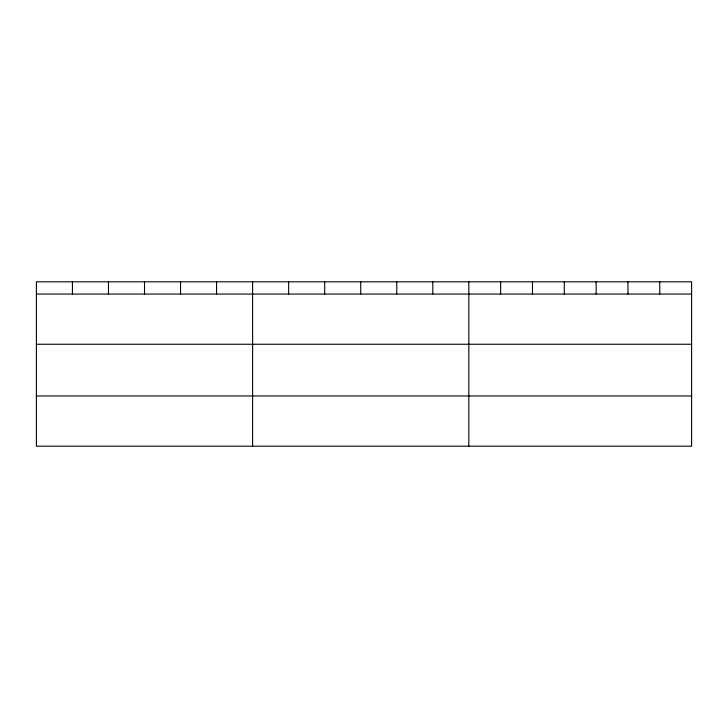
<?xml version="1.0" encoding="UTF-8"?>
<svg xmlns="http://www.w3.org/2000/svg" width="728" height="728" viewBox="0 0 728 728"><rect width="100%" height="100%" fill="white"/><g stroke="black" fill="none" stroke-linecap="round" stroke-linejoin="round"><path stroke-width="1.09" d="M691.6 344.253L691.6 281.818L36.4 281.818L36.4 446.182L691.6 446.182L691.6 344.253L36.4 344.253M36.4 294.048L691.6 294.048M36.4 395.977L691.6 395.977M659.777 281.818L659.777 294.048M627.955 281.818L627.955 294.048M596.132 281.818L596.132 294.048M564.3 281.818L564.3 294.048M532.477 281.818L532.477 294.048M500.655 281.818L500.655 294.048M468.832 281.818L468.832 446.182M432.796 281.818L432.796 294.048M396.76 281.818L396.76 294.048M360.724 281.818L360.724 294.048M324.688 281.818L324.688 294.048M288.652 281.818L288.652 294.048M252.616 281.818L252.616 446.182M216.58 281.818L216.58 294.048M180.544 281.818L180.544 294.048M144.508 281.818L144.508 294.048M108.472 281.818L108.472 294.048M72.436 281.818L72.436 294.048"/></g></svg>
